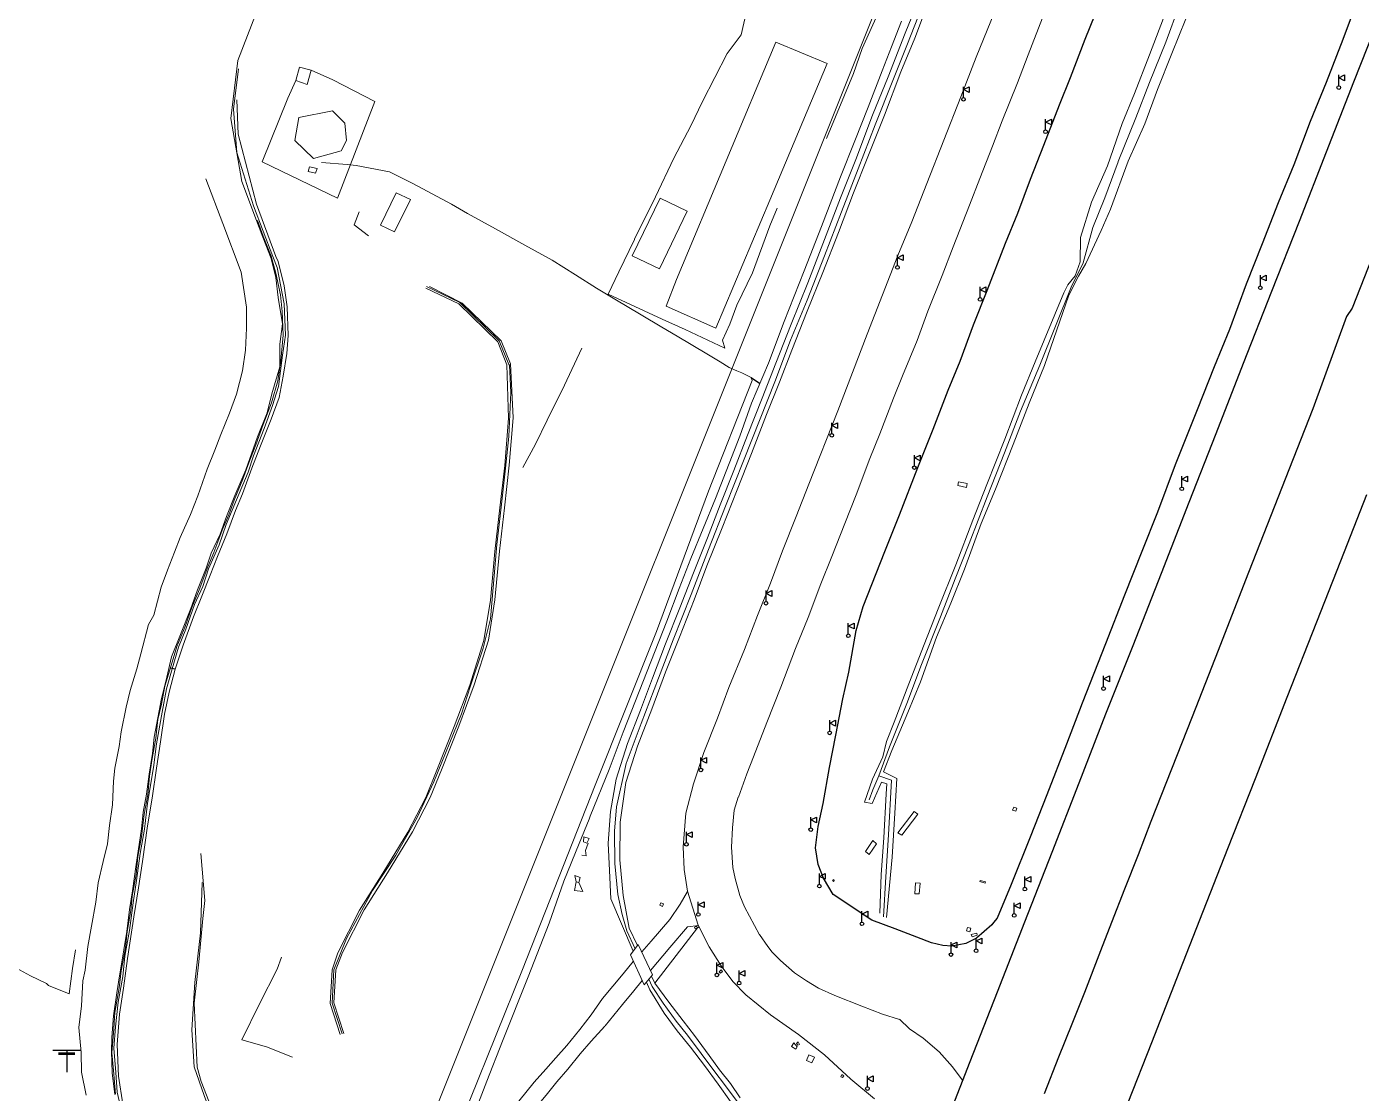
# Model space of a CAD drawing. Header units: metres. Extents: x 625987 to 635197, y 3048449 to 3066446.
# Drawn here: x 633721.4 to 634091.6, y 3064286.4 to 3064582.3 of the extents above; entities that cross this region are included whole.
import ezdxf

# ---------------------------------------------------------------- set-up
doc = ezdxf.new("R2010")
doc.units = ezdxf.units.M
for name, color, linetype in [('BUILDING', 10, 'Continuous'), ('Drain', 5, 'Continuous'), ('FENCE', 35, 'Continuous'), ('PERIMETER_ROAD', 4, 'Continuous'), ('PIPELINE', 220, 'Continuous'), ('ROAD', 4, 'Continuous'), ('RUNWAY CENTER', 250, 'Continuous'), ('RUNWAY_EDGE', 6, 'Continuous'), ('SHOULDER', 140, 'Continuous'), ('SLAB', 251, 'Continuous'), ('TAXIWAY', 140, 'Continuous'), ('TAXIWAY CENTERLINE', 2, 'Continuous'), ('Triangle', 11, 'Continuous'), ('WALL', 7, 'Continuous'), ('Water Tank', 5, 'Continuous')]:
    doc.layers.add(name, color=color, linetype=linetype)
doc.layers.add('C-CLER-AERO', color=253, linetype='Continuous', lineweight=5)
doc.styles.add('ADPI R', font='swiss.ttf')
doc.linetypes.add('OLS', pattern='A,4,-2,4,-2,["OLS",ADPI R,S=1.2,R=0,X=-1.7,Y=-0.5],-2,4,-2,4,-2', length=26)

# ---------------------------------------------------------------- blocks, each defined once
blk = doc.blocks.new('testla$0$ElectricPole')
for p, q in [((-3.82, 6.18), (3.82, 6.18)), ((-2.29, 5.43), (2.29, 5.43)), ((-2.29, 4.99), (2.29, 4.99)), ((0, 6.18), (0, 0))]:
    blk.add_line(p, q)
blk = doc.blocks.new('gc019')
for p, q in [((0, 0.5), (0, 3.5)), ((0, 2.7), (1.6, 3.5)), ((1.6, 1.9), (0, 2.7)), ((1.6, 3.5), (1.6, 1.9))]:
    blk.add_line(p, q)
blk.add_circle((0, 0), 0.5)

msp = doc.modelspace()

# ---------------------------------------------------------------- linework, layer by layer
at = {"layer": 'BUILDING', "color": 7, "lineweight": 18}
for points in [[(633943.36, 3064572.07, 1318.85), (633929.17, 3064578.05, 1320.2), (633901.56, 3064512.18, 1320.07), (633898.7, 3064504.8, 1320.08), (633912.53, 3064498.65, 1320.13), (633927.45, 3064534.19, 1319.51)], [(633800.24, 3064570.24, 1315.66), (633799.14, 3064566.24, 1315.22), (633795.99, 3064567.41, 1315.67), (633796.99, 3064571.1, 1315.71)], [(633823.88, 3064536.25, 1317.54), (633827.81, 3064534.37, 1317.61), (633823.37, 3064525.35, 1317.26), (633819.46, 3064527.27, 1317.19)], [(633897.08, 3064534.77, 1319.21), (633904.58, 3064531.11, 1319.46), (633896.89, 3064515.16, 1319.32), (633889.27, 3064518.72, 1319.07)]]:
    msp.add_polyline3d(points, close=True, dxfattribs=at)
at = {"layer": 'C-CLER-AERO', "linetype": 'OLS', "ltscale": 20}
msp.add_line((633431.96, 3063274.68), (634700.23, 3066445.9), dxfattribs=at)
at = {"layer": 'Drain', "color": 7, "lineweight": 18}
for points in [[(634013.67, 3064523.86, 1325.72), (634016.7, 3064533.61, 1326.11), (634021.11, 3064543.69, 1326.26), (634025.21, 3064555.41, 1326.55), (634028.66, 3064563.75, 1326.62), (634032.81, 3064574.46, 1326.81), (634036.69, 3064584.64, 1327), (634040.97, 3064595.75, 1327.1), (634045.1, 3064604.71, 1327.19), (634048.45, 3064614.91, 1327.28), (634052.48, 3064623.95, 1327.48), (634057.24, 3064637.1, 1327.71), (634061.33, 3064645.74, 1327.81), (634064.82, 3064656.32, 1328.05), (634067.88, 3064664.03, 1328.13), (634071.43, 3064674.47, 1328.25), (634079.01, 3064693.46, 1328.59), (634079.01, 3064693.46, 1328.59), (634079.01, 3064693.46, 1328.59), (634083.68, 3064703.93, 1328.79), (634085.57, 3064709.35, 1328.85), (634086.42, 3064711, 1328.75), (634093.57, 3064724.27, 1328.45)], [(634094.65, 3064723.14, 1328.43), (634093.45, 3064718.25, 1328.58), (634090.76, 3064708.47, 1328.88), (634086.93, 3064697.4, 1328.73), (634083.17, 3064687.72, 1328.62), (634079.01, 3064676.95, 1328.5), (634074.15, 3064664.54, 1328.37), (634069.75, 3064653.44, 1328.25), (634064.4, 3064639.96, 1328.1), (634060.28, 3064629.19, 1327.99), (634056.49, 3064619.62, 1327.88), (634052.69, 3064609.11, 1327.37), (634047.56, 3064596.83, 1327.25), (634042.9, 3064584.51, 1327.13), (634038.99, 3064574.9, 1327.04), (634035.05, 3064564.85, 1326.95), (634031.48, 3064555.36, 1326.86), (634026.84, 3064545.02, 1326.29), (634022.02, 3064531.71, 1326.19), (634019.42, 3064525.73, 1325.87)], [(633883.42, 3064340.39, 1323.67), (633883.01, 3064348.23, 1323.64), (633882.69, 3064355.83, 1323.74), (633883.28, 3064364.63, 1323.83), (633884.9, 3064373.54, 1323.93), (633887.97, 3064383.42, 1324.12), (633891.57, 3064392.68, 1324.23), (633894.97, 3064401.6, 1324.21), (633898.51, 3064411.08, 1324.47), (633902.51, 3064421.12, 1324.63), (633906.33, 3064430.77, 1324.7), (633910.16, 3064440.54, 1324.73), (633913.69, 3064449.62, 1324.88), (633917.47, 3064459.15, 1325.02), (633921.32, 3064468.97, 1325.12), (633925.36, 3064479.27, 1325.18), (633929.17, 3064488.92, 1325.38), (633933.42, 3064499.74, 1325.55), (633938.06, 3064511.29, 1325.67), (633942.61, 3064523.28, 1325.77), (633947.11, 3064534.78, 1326.04), (633951.33, 3064545.46, 1326.15), (633955.97, 3064557.72, 1326.33), (633960.27, 3064568.37, 1326.55), (633965.03, 3064580.52, 1326.69), (633969.36, 3064591.2, 1326.86)], [(633888.51, 3064332.21, 1323.26), (633886.85, 3064341.3, 1323.49), (633885.9, 3064351.22, 1323.6), (633885.94, 3064361.65, 1323.78), (633887.58, 3064372.64, 1323.83), (633890.76, 3064382.74, 1324.01), (633894.72, 3064392.98, 1324.24), (633898.54, 3064403.24, 1324.36), (633902.39, 3064412.93, 1324.44), (633906.46, 3064423.29, 1324.56), (633909.99, 3064432.7, 1324.62), (633914.27, 3064443.31, 1324.69), (633918.45, 3064453.83, 1324.76), (633922.37, 3064463.93, 1324.82), (633926.57, 3064474.75, 1325.11), (633930.17, 3064483.69, 1325.24), (633933.63, 3064492.58, 1325.46), (633937.83, 3064503.42, 1325.56), (633942.19, 3064514.11, 1325.66), (633946.52, 3064525.24, 1325.76), (633950.74, 3064536.19, 1325.86), (633954.69, 3064546.24, 1326.02), (633959.28, 3064557.75, 1326.13), (633963.85, 3064569.74, 1326.54), (633967.68, 3064579.14, 1326.64), (633971.79, 3064590.02, 1326.78)], [(633969.75, 3064587.88, 1326.62), (633965.46, 3064577.04, 1326.51), (633961.63, 3064567.38, 1326.4), (633956.69, 3064555.04, 1326.28), (633951.97, 3064542.9, 1326.16), (633947.36, 3064530.96, 1325.64), (633942.64, 3064518.69, 1325.54), (633937.87, 3064506.47, 1325.29), (633933.25, 3064495.36, 1325.21), (633928.84, 3064483.77, 1324.98), (633924.81, 3064473.49, 1324.92), (633920.18, 3064461.84, 1324.84), (633915.2, 3064449.31, 1324.56), (633910.52, 3064437.27, 1324.44), (633905.63, 3064424.74, 1324.38), (633900.7, 3064412.21, 1324.14), (633896.59, 3064401.61, 1324.02), (633891.77, 3064388.96, 1323.86), (633887.66, 3064377.91, 1323.67), (633884.99, 3064365.88, 1323.53), (633884.37, 3064359.1, 1323.44), (633884.52, 3064350.14, 1323.37), (633885.37, 3064341.57, 1323.21), (633886.55, 3064335.98, 1323.18), (633887.86, 3064331.49, 1323.14), (633890.11, 3064326.52, 1323.05)], [(634041.12, 3064588.33, 1326.8), (634037.31, 3064578.05, 1326.47), (634032.8, 3064566.81, 1326.39), (634029, 3064557.01, 1326.04), (634024.12, 3064544.86, 1325.96), (634024.09, 3064544.82, 1325.94), (634020.43, 3064534.83, 1325.65), (634017.1, 3064526.61, 1325.39), (634014.36, 3064516.83, 1325.39), (634011.07, 3064510.07, 1324.64), (634002.34, 3064488.45, 1325.44), (633997.05, 3064475.67, 1325.12), (633992.55, 3064464.09, 1324.92), (633987.76, 3064451.89, 1324.77), (633982.81, 3064438.96, 1324.56), (633978.91, 3064429.16, 1324.46), (633974.79, 3064418.55, 1324.37), (633969.55, 3064405.38, 1324.17), (633965.5, 3064394.57, 1324.03), (633960.65, 3064382.54, 1323.8), (633957.69, 3064374.5, 1323.47)], [(633780.1, 3064570.62, 1314.59), (633778.72, 3064559.4, 1314.28), (633779.65, 3064547.43, 1313.88), (633784.28, 3064532.64, 1313.43), (633789.6, 3064518.51, 1313.11)], [(633779.62, 3064561.97, 1314.71), (633780.03, 3064552.5, 1314.4), (633785.07, 3064533.05, 1313.85), (633790.47, 3064518.57, 1313.5)], [(633785.4, 3064528.53, 1313.72), (633786.98, 3064524.15, 1313.64), (633789.14, 3064518.62, 1313.49), (633790.46, 3064513.96, 1313.36), (633791.77, 3064507.96, 1313.17), (633792.2, 3064503.3, 1313.06), (633792.51, 3064496.69, 1312.87), (633791.84, 3064489.66, 1312.65), (633791.03, 3064484.1, 1312.43), (633789.26, 3064477.96, 1312.15), (633786.99, 3064471.94, 1311.92), (633784.94, 3064466.32, 1311.73), (633782.95, 3064461.34, 1311.57), (633781.27, 3064456.75, 1311.43), (633778.88, 3064450.97, 1311.19), (633777.45, 3064446.88, 1310.98), (633775.72, 3064443.05, 1310.81), (633773.27, 3064436.42, 1310.56), (633771.56, 3064432.43, 1310.36), (633769.16, 3064426.08, 1310.05), (633767.13, 3064421.2, 1309.82), (633765.34, 3064415.95, 1309.53), (633762.96, 3064410.36, 1309.2), (633761.39, 3064405.13, 1308.92), (633759.65, 3064399.4, 1308.58), (633758.73, 3064394.4, 1308.33), (633757.75, 3064390.14, 1308.08), (633757.22, 3064384.91, 1307.81), (633756.12, 3064379.33, 1307.54), (633755.45, 3064374.43, 1307.32), (633754.92, 3064369.24, 1307.11), (633753.94, 3064363.88, 1306.78), (633753.21, 3064357.56, 1306.42), (633752.15, 3064352.06, 1306.14), (633751.73, 3064347.14, 1305.91), (633750.64, 3064341.08, 1305.57), (633750.25, 3064337.13, 1305.39), (633749.21, 3064331.33, 1305.08), (633748.79, 3064326.78, 1304.86), (633747.57, 3064320.4, 1304.54), (633747.03, 3064315.71, 1304.29), (633745.78, 3064308.82, 1303.93), (633745.49, 3064304.41, 1303.66), (633744.97, 3064297.65, 1303.31), (633745.47, 3064292.69, 1303.01), (633745.98, 3064286.18, 1302.69)], [(634013.67, 3064523.86, 1325.72), (634013.59, 3064517.08, 1324.96)], [(634019.42, 3064525.73, 1325.87), (634015.12, 3064516.57, 1325.76)], [(633790.47, 3064518.57, 1313.5), (633791.07, 3064517.16, 1313.48)], [(633791.07, 3064517.16, 1313.48), (633792.81, 3064510.41, 1313.25), (633793.6, 3064504.61, 1313.09), (633793.92, 3064496.66, 1312.88), (633793.47, 3064491.61, 1312.73), (633792.52, 3064485.38, 1312.47), (633791.36, 3064479.43, 1312.22), (633789.15, 3064473.42, 1312.01), (633786.22, 3064466.07, 1311.74), (633783.79, 3064459.79, 1311.53), (633781.24, 3064452.67, 1311.26), (633779.24, 3064448.05, 1311.06), (633776.86, 3064441.61, 1310.76), (633774.29, 3064435.33, 1310.51), (633772.25, 3064430.17, 1310.29), (633769.97, 3064424.35, 1310.05), (633767.66, 3064418.6, 1309.74), (633764.74, 3064410.72, 1309.27), (633762.51, 3064404.1, 1308.87), (633760.9, 3064397.71, 1308.53), (633759.6, 3064391.62, 1308.19), (633758.46, 3064383.94, 1307.78), (633757.36, 3064376.6, 1307.41), (633756.16, 3064368.24, 1307.02), (633754.88, 3064360.61, 1306.59), (633753.44, 3064350.75, 1306.2), (633752.35, 3064343.37, 1305.74), (633751.12, 3064335.35, 1305.32), (633749.34, 3064323.77, 1304.7), (633748.23, 3064315.61, 1304.33), (633747.06, 3064308.4, 1303.91), (633746.41, 3064299.92, 1303.47), (633746.8, 3064291.16, 1302.96), (633746.8, 3064291.16, 1302.96), (633748.07, 3064283.41, 1302.52)], [(633789.6, 3064518.51, 1313.11), (633790.84, 3064515.52, 1313.05)], [(633792.77, 3064505.38, 1312.77), (633790.84, 3064515.52, 1313.05)], [(633999.38, 3064477.88, 1325.39), (634003.65, 3064488.29, 1325.54), (634010.46, 3064507.86, 1325.54), (634013.15, 3064513.11, 1325.66), (634015.12, 3064516.57, 1325.76)], [(634013.59, 3064517.08, 1324.96), (634012.22, 3064513.21, 1324.77), (634010.12, 3064510.69, 1324.66)], [(633832.25, 3064510.19, 1314.35), (633841.49, 3064505.8, 1313.84), (633852.44, 3064495.17, 1312.58), (633855.07, 3064488.58, 1312.19), (633855.31, 3064488.45, 1312.4), (633855.63, 3064480.86, 1311.55), (633855.12, 3064468.58, 1310.46), (633854.18, 3064459.86, 1309.84), (633852.92, 3064449.02, 1308.94), (633851.77, 3064438.66, 1308.12), (633850.04, 3064418.01, 1306.97), (633847.96, 3064409.89, 1306.59), (633844.42, 3064399.49, 1306.21), (633841.99, 3064391.65, 1306.36), (633834.32, 3064372.79, 1307.19), (633829.63, 3064362.96, 1308.06), (633823.76, 3064352.47, 1309.39), (633817.32, 3064342.65, 1310.57), (633810.08, 3064329.37, 1311.7), (633806.56, 3064320.66, 1312.44), (633806.07, 3064311.4, 1313.18), (633808.82, 3064302.86, 1313.96)], [(633854.57, 3064488.54, 1312.75), (633852.01, 3064494.89, 1312.58), (633841.2, 3064505.38, 1313.84), (633832.04, 3064509.74, 1314.35)], [(633855.53, 3064488.77, 1312.19), (633852.97, 3064495.12, 1312.02), (633842.16, 3064505.62, 1313.29), (633833.12, 3064510.2, 1314)], [(634001.13, 3064489.37, 1325.51), (634009.06, 3064508.47, 1324.55)], [(634009.06, 3064508.47, 1324.55), (634010.12, 3064510.69, 1324.66)], [(633747.65, 3064281.51, 1302.09), (633746.49, 3064286.73, 1302.36), (633746.06, 3064292.16, 1302.66), (633745.53, 3064298.91, 1303.01), (633745.99, 3064304.88, 1303.37), (633746.76, 3064311.65, 1303.71), (633747.98, 3064318.83, 1304.1), (633748.58, 3064324.44, 1304.37), (633749.84, 3064331.58, 1304.75), (633750.88, 3064339.29, 1305.13), (633751.84, 3064345.42, 1305.48), (633752.79, 3064352.94, 1305.83), (633754.04, 3064359.64, 1306.19), (633754.82, 3064366.93, 1306.63), (633756.5, 3064376.75, 1307.08), (633757.36, 3064383.33, 1307.39), (633758.92, 3064392.1, 1307.87), (633760.12, 3064398.6, 1308.19), (633761.75, 3064404.17, 1308.52), (633763.47, 3064410.15, 1308.86), (633765.54, 3064415.17, 1309.14), (633767.91, 3064422.03, 1309.51), (633770.26, 3064426.98, 1309.78), (633771.75, 3064431.92, 1310), (633774.79, 3064438.53, 1310.3), (633776.68, 3064444.22, 1310.51), (633779.57, 3064451.01, 1310.84), (633782.77, 3064458.69, 1311.11), (633784.31, 3064463.25, 1311.27), (633787.23, 3064470.79, 1311.55), (633789.5, 3064477.21, 1311.79), (633791.22, 3064482.53, 1312.02), (633792.35, 3064491.19, 1312.33), (633793.16, 3064496.77, 1312.52), (633792.77, 3064505.38, 1312.77)], [(633957.97, 3064336.4, 1323.78), (633958.38, 3064347.07, 1323.74), (633959.08, 3064357.31, 1323.7), (633959.78, 3064369.46, 1323.74), (633959.96, 3064372.26, 1323.76), (633958.43, 3064372.7, 1323.62), (633955.83, 3064366.8, 1323.63), (633953.78, 3064367.21, 1323.73), (633955.93, 3064373.6, 1323.64), (633958.86, 3064379.77, 1323.76), (633959.81, 3064383.97, 1324.07), (633961.97, 3064389.34, 1324.2), (633966, 3064399.99, 1324.35), (633970.26, 3064410.94, 1324.45), (633974.14, 3064420.79, 1324.52), (633979.09, 3064433.04, 1324.76), (633983.77, 3064445.43, 1324.88), (633987.64, 3064455.26, 1325.1), (633992.66, 3064467.89, 1325.15), (633997.31, 3064480.06, 1325.45), (634001.13, 3064489.37, 1325.51)], [(633854.57, 3064488.54, 1312.75), (633855, 3064473.7, 1311.52), (633853.96, 3064460.54, 1310.46), (633852.57, 3064448.79, 1309.51), (633851.19, 3064436.72, 1308.65), (633849.97, 3064423.24, 1307.9), (633848.17, 3064412.06, 1307.29), (633844.24, 3064399.61, 1306.87), (633839.91, 3064388.18, 1306.99), (633835.15, 3064376.09, 1307.51), (633832.04, 3064368.43, 1307.99), (633827.06, 3064358.88, 1309.15), (633820.15, 3064347.51, 1310.6), (633813.7, 3064337.21, 1311.69), (633807.67, 3064325.39, 1312.57)], [(633855.53, 3064488.77, 1312.19), (633856.28, 3064473.77, 1311.52), (633855.23, 3064460.62, 1310.46), (633853.85, 3064448.86, 1309.51), (633852.47, 3064436.79, 1308.65), (633851.24, 3064423.32, 1307.9), (633849.45, 3064412.13, 1307.29), (633845.52, 3064399.68, 1306.87), (633841.19, 3064388.25, 1306.99), (633836.43, 3064376.16, 1307.51), (633833.31, 3064368.51, 1307.99), (633828.34, 3064358.95, 1309.15), (633821.42, 3064347.58, 1310.6), (633814.98, 3064337.28, 1311.69), (633808.95, 3064325.46, 1312.57)], [(633999.38, 3064477.88, 1325.39), (633995.02, 3064466.44, 1325.27), (633990.11, 3064454.04, 1325.08), (633986.13, 3064444.47, 1324.86), (633981.5, 3064431.78, 1324.74), (633977.67, 3064422.36, 1324.62), (633973.69, 3064412.92, 1324.46), (633969.32, 3064400.55, 1324.31), (633965.8, 3064392.08, 1324.21), (633961.31, 3064381.51, 1323.91), (633959.04, 3064375.56, 1323.73), (633962.74, 3064373.75, 1323.76), (633962.19, 3064364.12, 1323.81), (633961.44, 3064351.96, 1323.86), (633959.88, 3064335.14, 1323.85)], [(633959.04, 3064335.35, 1323.84), (633959.66, 3064346.43, 1323.67), (633960.37, 3064358.12, 1323.61), (633961.27, 3064373.29, 1323.59), (633957.69, 3064374.5, 1323.47), (633956.04, 3064370.56, 1323.02), (633955.05, 3064367.82, 1322.72)], [(633769.69, 3064352.92, 1307.07), (633770.79, 3064339.91, 1308.32), (633770.22, 3064334.94, 1309.04), (633769.1, 3064322.9, 1309.18), (633767.79, 3064311.38, 1309.25), (633768.6, 3064293.66, 1309.34), (633769.73, 3064289.68, 1309.34), (633773.98, 3064278.8, 1309.4), (633781.64, 3064266.86, 1309.47), (633787.31, 3064255.35, 1309.46), (633790.48, 3064245.78, 1309.51), (633792.37, 3064232.26, 1309.63), (633792.45, 3064229.16, 1309.63), (633791.79, 3064218.86, 1309.73), (633791.23, 3064214.86, 1309.73), (633788.6, 3064204.54, 1309.72), (633784.06, 3064191.21, 1309.82), (633779.13, 3064176.45, 1309.93), (633773.99, 3064161.22, 1310.06), (633768.45, 3064146.64, 1310.32), (633761.88, 3064129.63, 1310.2), (633754.58, 3064110.05, 1310.3)], [(633770.04, 3064344.87, 1307.95), (633769.61, 3064330.91, 1309.42), (633768.04, 3064317.13, 1309.52), (633767.19, 3064304.05, 1309.59), (633767.81, 3064293.71, 1309.66), (633770.62, 3064285.84, 1309.66), (633773.18, 3064278.85, 1309.71), (633775.86, 3064275.18, 1309.74), (633781.76, 3064265.86, 1309.84), (633787.1, 3064255.04, 1309.8), (633790.08, 3064245.84, 1309.85), (633792.15, 3064229.16, 1309.91), (633790.85, 3064214.92, 1310), (633787.9, 3064203.84, 1310.04), (633781.36, 3064183.66, 1310.11), (633775.39, 3064165.83, 1310.23), (633766.62, 3064142.74, 1310.41), (633763.22, 3064133.92, 1310.41), (633759.81, 3064124.56, 1310.47), (633755.51, 3064113.69, 1310.51)], [(633883.42, 3064340.39, 1323.67), (633889.61, 3064325.85, 1323.37)], [(633890.75, 3064327.37, 1323.22), (633888.51, 3064332.21, 1323.26)], [(633895.6, 3064316.95, 1323.12), (633907.44, 3064332.35, 1324.25)], [(633907.11, 3064332.88, 1324.25), (633907.11, 3064332.88, 1324.25)], [(633907.44, 3064332.35, 1324.25), (633907.86, 3064332.56, 1324.18)], [(633806.06, 3064320.69, 1312.44), (633807.67, 3064325.39, 1312.57)], [(633807.06, 3064320.64, 1312.44), (633808.95, 3064325.46, 1312.57)], [(633808.35, 3064302.7, 1312.44), (633805.57, 3064311.33, 1312.44), (633806.06, 3064320.69, 1312.44)], [(633807.06, 3064320.64, 1312.44), (633806.57, 3064311.46, 1312.44), (633809.3, 3064303.01, 1312.44)], [(633895.6, 3064316.95, 1323.12), (633894.67, 3064318.94, 1323.14)], [(633893.27, 3064317.27, 1323.19), (633894.19, 3064315.13, 1323.14)], [(633893.95, 3064318.07, 1322.89), (633894.89, 3064316, 1322.85)], [(633916.61, 3064284.15, 1322.73), (633913.12, 3064288.97, 1322.8), (633909.33, 3064294.11, 1322.81), (633905.44, 3064299.25, 1322.85), (633901.83, 3064303.73, 1323.05), (633898.18, 3064308.68, 1323.07), (633894.19, 3064315.13, 1323.14)], [(633894.89, 3064316, 1322.85), (633897.92, 3064311.37, 1322.79), (633901.5, 3064306.46, 1322.7), (633904.65, 3064302.57, 1322.66), (633908.45, 3064297.42, 1322.61), (633911.68, 3064293.13, 1322.57), (633915.47, 3064288.1, 1322.47), (633919.78, 3064282.28, 1322.32)], [(633919.3, 3064285.14, 1322.64), (633916.56, 3064289.14, 1322.76), (633913.55, 3064292.94, 1322.79), (633910.63, 3064296.89, 1322.93), (633906.6, 3064302.41, 1322.93), (633903.42, 3064306.51, 1323.11), (633899.45, 3064311.72, 1323.26), (633895.6, 3064316.95, 1323.12)]]:
    msp.add_polyline3d(points, dxfattribs=at)
at = {"layer": 'FENCE', "color": 7, "lineweight": 18}
for points in [[(633943.23, 3064551.26, 1323.16), (633950.67, 3064569.31, 1323.98), (633953.08, 3064576.21, 1323.88), (633959.06, 3064589.35, 1324.8)], [(633921.04, 3064586.56, 1319.89), (633919.51, 3064580.05, 1319.66), (633915.62, 3064574.88, 1319.52), (633908.82, 3064561.59, 1318.56), (633905.58, 3064554.78, 1318.7), (633900.82, 3064545.81, 1318.76), (633895.73, 3064535.12, 1318.49), (633889.98, 3064523.36, 1318.34), (633889.96, 3064523.31, 1318.34), (633885.58, 3064514.28, 1318.51), (633882.69, 3064508.06, 1318.84), (633897.58, 3064501.21, 1318.99), (633903.98, 3064498.3, 1319.03), (633915.05, 3064493.15, 1320.08), (633914.32, 3064495.3, 1319.67), (633916.38, 3064499.8, 1319.67), (633918.38, 3064505.01, 1319.79), (633922.64, 3064514.04, 1320.14), (633927.49, 3064527.05, 1320.06), (633929.56, 3064531.99, 1320.08)], [(633964.04, 3064583.81, 1326.9), (633961.25, 3064576.71, 1326.76), (633958.63, 3064570.09, 1326.68), (633954.79, 3064559.95, 1326.5), (633951.11, 3064550.65, 1326.27), (633947.06, 3064540.61, 1326.13), (633941.86, 3064526.85, 1325.88), (633936.99, 3064514.57, 1325.69), (633931.5, 3064500.5, 1325.49), (633927.08, 3064488.94, 1325.4), (633922.42, 3064477.87, 1325.24), (633919.17, 3064468.67, 1325.05), (633912.43, 3064451.44, 1324.9), (633905.59, 3064434.79, 1324.73), (633902.36, 3064426.46, 1324.72), (633898.88, 3064417.37, 1324.59), (633886.8, 3064386.61, 1324.16), (633882.88, 3064376.28, 1324.04), (633877.68, 3064363.27, 1323.68), (633877.39, 3064362.45, 1323.62), (633874.59, 3064355.67, 1322.69), (633870.34, 3064345.28, 1320.58), (633866.26, 3064333.61, 1319.11), (633860.46, 3064318.73, 1319.1), (633853.36, 3064300.88, 1319.26), (633849.01, 3064289.79, 1319.32), (633844.65, 3064278.45, 1319.26)], [(633795.99, 3064567.41, 1315.67), (633793.78, 3064562.46, 1315.41), (633786.67, 3064544.84, 1314.66), (633807.54, 3064534.73, 1314.29), (633817.88, 3064561.59, 1315.07), (633806.28, 3064567.6, 1315.29), (633800.24, 3064570.24, 1315.66)], [(633875.32, 3064493.13, 1315.21), (633870.49, 3064482.81, 1313.01), (633865.73, 3064473.19, 1312.18), (633862.46, 3064466.5, 1311.69), (633859, 3064460.02, 1311.2)], [(633716.33, 3064322.35, 1303.39), (633722.38, 3064319.04, 1304.42), (633726.87, 3064316.91, 1304.52), (633727.37, 3064316.34, 1304.1), (633733.17, 3064313.96, 1304.02), (633734.1, 3064320.99, 1304.4), (633734.91, 3064326.18, 1304.78)], [(633795.1, 3064296.41, 1314.54), (633787.86, 3064299.33, 1314.28), (633781.02, 3064301.21, 1313.45), (633785.94, 3064311.23, 1313.58), (633790.79, 3064320.8, 1313.78), (633792, 3064324.21, 1313.41)]]:
    msp.add_polyline3d(points, dxfattribs=at)
at = {"layer": 'PERIMETER_ROAD', "color": 7, "lineweight": 18}
for points in [[(633891.96, 3064325.64, 1324.46), (633894.55, 3064328.57, 1324.46), (633899.78, 3064334.58, 1324.35), (633902.65, 3064338.84, 1324.34), (633904.69, 3064342.39, 1324.3)], [(633907.66, 3064332.95, 1324.19), (633904.65, 3064332.58, 1324.28), (633899.71, 3064326.89, 1324.35), (633894.4, 3064320.48, 1324.37)], [(633877.93, 3064308.22, 1323.46), (633881.1, 3064312.72, 1323.8), (633886.8, 3064319.56, 1324.35), (633889.6, 3064322.98, 1324.46)], [(633892.11, 3064317.67, 1324.26), (633889.8, 3064314.85, 1324.19), (633886.62, 3064311.01, 1323.86), (633881.8, 3064305.13, 1323.34)], [(633782.03, 3064111.89, 1318.35), (633788.92, 3064129.27, 1318.47), (633794.37, 3064142.54, 1318.58), (633800.42, 3064158.17, 1318.64), (633805.77, 3064171.33, 1318.73), (633811.05, 3064184.94, 1318.82), (633815.72, 3064196.34, 1318.9), (633821.63, 3064210.95, 1318.98), (633828.9, 3064229.06, 1319.06), (633834.43, 3064242.76, 1319.17), (633839.52, 3064255.39, 1319.37), (633841.67, 3064260.46, 1319.51), (633844.55, 3064265.58, 1319.79), (633848.28, 3064271.41, 1320.15), (633850.96, 3064275.23, 1320.43), (633854.51, 3064280.12, 1320.86), (633857.87, 3064284.22, 1321.18), (633862.14, 3064289.48, 1321.65), (633865.36, 3064293.14, 1322.01), (633868.11, 3064296.26, 1322.28), (633871.15, 3064299.65, 1322.58), (633874.79, 3064304.14, 1323), (633877.97, 3064308.22, 1323.37)], [(633787.67, 3064111.35, 1318.26), (633794.26, 3064127.87, 1318.39), (633799.96, 3064141.73, 1318.47), (633805.59, 3064156.23, 1318.59), (633811.37, 3064170.34, 1318.64), (633817.08, 3064184.37, 1318.71), (633817.06, 3064184.41, 1318.71), (633821.3, 3064194.9, 1318.79), (633826.93, 3064208.99, 1318.9), (633834.08, 3064227.33, 1319.03), (633839.78, 3064241.78, 1319.16), (633843.82, 3064252.35, 1319.3), (633845.97, 3064256.88, 1319.45), (633848.94, 3064261.91, 1319.66), (633852.63, 3064268.52, 1320.03), (633855.6, 3064272.82, 1320.38), (633858.83, 3064277.54, 1320.79), (633862.15, 3064281.93, 1321.16), (633865.42, 3064285.92, 1321.52), (633868.44, 3064289.62, 1321.84), (633871.46, 3064293.15, 1322.15), (633874.91, 3064297.38, 1322.52), (633877.91, 3064300.89, 1322.85), (633881.75, 3064305.06, 1323.24)]]:
    msp.add_polyline3d(points, dxfattribs=at)
at = {"layer": 'PIPELINE', "elevation": 1308.87, "flags": 128}
msp.add_lwpolyline([(633762.51, 3064404.1), (633761.16, 3064404.36)], dxfattribs=at)
at = {"layer": 'PIPELINE', "color": 7, "lineweight": 18}
msp.add_polyline3d([(633803.09, 3064544.62, 1314.87), (633810.21, 3064544.06, 1315.05), (633811.1, 3064543.97, 1315.05), (633812.77, 3064543.81, 1315.06), (633821.98, 3064542.08, 1317.21), (633828.43, 3064538.78, 1317.24), (633839.17, 3064533.04, 1317.83), (633843.65, 3064530.45, 1318), (633851.42, 3064526.23, 1317.96), (633859.56, 3064521.71, 1318.08), (633867.08, 3064517.49, 1318.09), (633873.6, 3064513.43, 1318.48), (633879.45, 3064509.79, 1318.66), (633884.49, 3064506.75, 1318.91), (633891.81, 3064502.41, 1318.97), (633897.5, 3064498.9, 1318.91), (633901.81, 3064496.42, 1318.85), (633909.97, 3064491.56, 1319.29), (633913.72, 3064489.33, 1320.62), (633916.24, 3064487.73, 1321.88), (633918.3, 3064486.84, 1322.74), (633919.76, 3064486.25, 1323.1), (633922.3, 3064484.94, 1324.38), (633922.62, 3064484.15, 1325.15), (633910.43, 3064453.44, 1324.98), (633896.07, 3064414.52, 1324.59), (633879.05, 3064371.87, 1323.86), (633858.89, 3064320.77, 1318.82), (633829.71, 3064248.27, 1318.48)], dxfattribs=at)
at = {"layer": 'PIPELINE'}
msp.add_polyline3d([(633922.3, 3064484.94, 1324.38), (633924.65, 3064483.39, 1325.01)], dxfattribs=at)
at = {"layer": 'ROAD', "color": 7, "lineweight": 18}
for points in [[(633785.12, 3064528.53, 1313.7), (633781.03, 3064539.31, 1313.97), (633777.94, 3064556.79, 1314.56), (633779.91, 3064572.94, 1315.06), (633786.43, 3064589.75, 1315.63), (633790.98, 3064599.29, 1315.86), (633796.24, 3064610.97, 1315.96), (633800.79, 3064622.14, 1315.94), (633807.85, 3064635.6, 1315.94), (633813.09, 3064649.63, 1315.92), (633817.94, 3064660.6, 1315.85)], [(633737.84, 3064285.92, 1302.78), (633736.57, 3064292.3, 1303.09), (633736.48, 3064297.75, 1303.31), (633735.86, 3064304.68, 1303.65), (633736.57, 3064310.63, 1303.93), (633736.97, 3064317.61, 1304.21), (633737.6, 3064320.54, 1304.37), (633738.35, 3064327.14, 1304.73), (633739.33, 3064332.73, 1305.1), (633740.51, 3064339.42, 1305.43), (633741.21, 3064344.77, 1305.74), (633742.59, 3064350.71, 1306.05), (633743.75, 3064355.59, 1306.3), (633744.35, 3064360.66, 1306.55), (633745.19, 3064366.44, 1306.82), (633745.44, 3064372.98, 1307.16), (633745.78, 3064376.65, 1307.34), (633746.98, 3064382.66, 1307.64), (633747.55, 3064386.72, 1307.85), (633748.99, 3064393.55, 1308.2), (633750.04, 3064398.17, 1308.43), (633751.9, 3064404.18, 1308.79), (633752.98, 3064408.32, 1308.99), (633755.12, 3064416.46, 1309.37), (633756.66, 3064419.08, 1309.5), (633758.66, 3064426.83, 1309.92), (633760.44, 3064431.49, 1310.28), (633762.39, 3064436.52, 1310.41), (633763.93, 3064440.59, 1310.58), (633766.8, 3064447.02, 1310.84), (633768.79, 3064452.19, 1311.09), (633771.41, 3064459.51, 1311.39), (633773.54, 3064464.8, 1311.57), (633775.24, 3064469.16, 1311.71), (633777.59, 3064475.1, 1311.91), (633779.51, 3064480.39, 1312.12), (633781.26, 3064486.81, 1312.33), (633782.06, 3064492.6, 1312.54), (633782.37, 3064498.68, 1312.72), (633782.35, 3064504.54, 1312.96), (633780.81, 3064514.23, 1313.26), (633775.77, 3064527.68, 1313.8), (633771.04, 3064540.09, 1314.28)], [(633745.8, 3064286.1, 1302.67), (633745.1, 3064292.08, 1302.98), (633744.89, 3064297.96, 1303.3), (633745.01, 3064301.92, 1303.53), (633745.42, 3064307.92, 1303.86), (633746.4, 3064314.26, 1304.21), (633747.14, 3064318.95, 1304.44), (633748.27, 3064326.25, 1304.83), (633749.11, 3064331.31, 1305.06), (633749.85, 3064337.39, 1305.39), (633750.7, 3064342.6, 1305.66), (633751.64, 3064349.26, 1306), (633752.38, 3064354.26, 1306.25), (633753.17, 3064359.77, 1306.54), (633753.67, 3064364.43, 1306.79), (633754.63, 3064369.39, 1307.08), (633755.31, 3064374.96, 1307.34), (633756.25, 3064380.72, 1307.59), (633756.72, 3064385.19, 1307.85), (633757.69, 3064390.61, 1308.12), (633758.79, 3064395.94, 1308.4), (633760.23, 3064401.88, 1308.7), (633761.51, 3064407.51, 1309.05), (633764.02, 3064413.69, 1309.4), (633766.9, 3064420.89, 1309.81), (633768.7, 3064426.07, 1310.06), (633771.16, 3064432.05, 1310.37), (633772.52, 3064436.29, 1310.54), (633775.04, 3064441.54, 1310.76), (633776.81, 3064446.43, 1310.98), (633779.1, 3064452.25, 1311.23), (633782.12, 3064459.37, 1311.52), (633782.12, 3064459.37, 1311.52), (633785.35, 3064468.51, 1311.8), (633788.03, 3064475.2, 1312.04), (633789.34, 3064480.44, 1312.23), (633791.55, 3064487.94, 1312.57), (633791.55, 3064494.25, 1312.76), (633792.3, 3064499.88, 1312.97), (633791.1, 3064507.19, 1313.13), (633790.43, 3064512.69, 1313.3), (633789.13, 3064518.03, 1313.45), (633786.87, 3064523.89, 1313.63), (633785.13, 3064528.53, 1313.72)]]:
    msp.add_polyline3d(points, dxfattribs=at)
at = {"layer": 'RUNWAY CENTER'}
msp.add_polyline3d([(634096.72, 3064523.77, 1328.1), (634089.06, 3064504.25, 1327.8), (634087.4, 3064501.9, 1327.78), (634078.07, 3064476.26, 1327.36), (634070.45, 3064456.77, 1327.04), (634059.47, 3064428.78, 1326.64), (634051.81, 3064409.25, 1326.37), (634044.6, 3064390.88, 1326.11), (634033.21, 3064361.81, 1325.71), (634029.62, 3064352.58, 1325.61), (634025.88, 3064343.02, 1325.5), (634022.24, 3064333.76, 1325.39), (634019.22, 3064325.93, 1325.3), (634014.73, 3064314.41, 1324.97), (634011.22, 3064305.6, 1325.05), (634007.59, 3064296.43, 1324.93), (634003.61, 3064286.29, 1324.81)], dxfattribs=at)
at = {"layer": 'RUNWAY_EDGE'}
for points in [[(634097, 3064586.07, 1328.52), (634089.41, 3064566.88, 1328.26), (634081.82, 3064547.46, 1328), (634074.33, 3064528.29, 1327.71), (634066.65, 3064508.84, 1327.41), (634058.82, 3064488.83, 1327.07), (634051.19, 3064469.38, 1326.78), (634043.7, 3064450.26, 1326.48), (634036, 3064430.6, 1326.21), (634028.15, 3064410.56, 1325.96), (634020.63, 3064391.55, 1325.66), (634013.2, 3064372.42, 1325.43), (634005.68, 3064353.23, 1325.19), (633998.12, 3064333.86, 1324.95), (633990.53, 3064314.5, 1324.7), (633982.93, 3064295.13, 1324.47), (633975.25, 3064275.47, 1324.2)], [(634092.97, 3064452.44, 1326.76), (634085.76, 3064434.02, 1326.47), (634079.12, 3064417.12, 1326.27), (634070.93, 3064396.23, 1325.98), (634062.08, 3064373.61, 1325.65), (634054.46, 3064354.26, 1325.4), (634046.7, 3064334.43, 1325.13), (634041.11, 3064320.28, 1324.96), (634033.38, 3064300.44, 1324.71), (634026.78, 3064283.74, 1324.51), (634018.28, 3064262, 1324.22), (634010.91, 3064243.12, 1323.92), (634000.96, 3064217.93, 1323.61), (633994.67, 3064201.83, 1323.39), (633991.23, 3064193, 1323.25), (633987.42, 3064183.02, 1323.04), (633982.42, 3064170.58, 1322.94), (633978.79, 3064161.28, 1322.84), (633974.8, 3064151.2, 1322.71), (633971.73, 3064143.3, 1322.61), (633968.51, 3064135.14, 1322.49), (633964.96, 3064126.04, 1322.38), (633961.44, 3064117.04, 1322.26), (633958.23, 3064108.85, 1322.15)]]:
    msp.add_polyline3d(points, dxfattribs=at)
at = {"layer": 'SHOULDER'}
for points in [[(634090.69, 3064590.18, 1328.41), (634086.42, 3064578.79, 1328.15), (634081.83, 3064566.78, 1328.04), (634077.39, 3064556, 1327.86), (634072.83, 3064544.02, 1327.71), (634068.49, 3064533.44, 1327.56), (634064.07, 3064522.05, 1327.4), (634059.65, 3064510.9, 1327.22), (634054.99, 3064498.33, 1327.06), (634050.74, 3064487.92, 1326.85), (634046.02, 3064475.97, 1326.67), (634039.92, 3064460.71, 1326.5), (634035.02, 3064447.65, 1326.36), (634030.67, 3064436.71, 1326.18), (634025.87, 3064424.61, 1326.02), (634020.62, 3064411.14, 1325.74), (634014.16, 3064394.67, 1325.59), (634009.74, 3064383.25, 1325.42), (634004.31, 3064369.21, 1325.22), (633999.67, 3064357.47, 1325.14), (633994.44, 3064344.3, 1324.9), (633990.5, 3064334.97, 1324.82), (633989.51, 3064333.82, 1324.79)], [(633989.51, 3064333.82, 1324.79), (633989.07, 3064333.13, 1324.76), (633984.81, 3064329.49, 1324.53), (633981.81, 3064327.98, 1324.52), (633978.01, 3064327.21, 1324.48), (633975.51, 3064327.37, 1324.41), (633972.35, 3064328.17, 1324.33), (633968.26, 3064329.68, 1324.19), (633962.23, 3064332.04, 1323.99), (633955.75, 3064334.41, 1324.02), (633945.05, 3064341.6, 1323.93), (633942.35, 3064346.1, 1324.06), (633940.89, 3064349.91, 1324.12), (633940.14, 3064354.46, 1324.2), (633940.94, 3064360.46, 1324.36), (633942.25, 3064366.85, 1324.52), (633944.02, 3064376.75, 1324.78), (633945.78, 3064385.73, 1324.82), (633947.77, 3064395.81, 1324.87), (633949.39, 3064403.24, 1324.9), (633951.4, 3064414.79, 1325.24), (633953.4, 3064421.41, 1325.29), (633959.41, 3064436.69, 1325.44), (633963.47, 3064446.92, 1325.53), (633968.52, 3064460.02, 1325.66), (633972.81, 3064470.61, 1325.75), (633976.98, 3064481.44, 1325.91), (633980.24, 3064489.54, 1325.98), (633983.96, 3064499.56, 1326.08), (633987.76, 3064509.11, 1326.16), (633992.84, 3064522.29, 1326.4), (633996.24, 3064530.56, 1326.42), (633999.83, 3064540, 1326.62), (634003.52, 3064549.46, 1326.72), (634007.85, 3064560.67, 1326.92), (634010.92, 3064568.2, 1327.01), (634014.92, 3064578.83, 1327.12), (634017.71, 3064585.73, 1327.31)]]:
    msp.add_polyline3d(points, dxfattribs=at)
at = {"layer": 'SLAB', "color": 7, "lineweight": 18}
for points in [[(633979.59, 3064455.02, 1325.33), (633982.02, 3064454.5, 1325.33), (633982.26, 3064455.61, 1325.34), (633979.8, 3064456.02, 1325.33), (633979.59, 3064455.02, 1325.33)], [(633964.08, 3064358, 1324.21), (633962.95, 3064358.63, 1324.21), (633967.56, 3064364.58, 1324.27), (633968.5, 3064363.82, 1324.27), (633964.08, 3064358, 1324.21)], [(633995.99, 3064365.47, 1325.13), (633995.73, 3064364.66, 1325.17), (633994.84, 3064364.98, 1325.13), (633995.16, 3064365.78, 1325.1), (633995.99, 3064365.47, 1325.13)], [(633875.92, 3064357.52, 1323.08), (633875.79, 3064356.2, 1322.9)], [(633875.79, 3064356.2, 1322.9), (633876.75, 3064355.76, 1323.22)], [(633875.92, 3064357.52, 1323.08), (633877.36, 3064357.07, 1323.23)], [(633877.36, 3064357.07, 1323.23), (633876.75, 3064355.76, 1323.22)], [(633955.07, 3064352.64, 1323.92), (633957.05, 3064355.64, 1323.92), (633956.04, 3064356.51, 1323.92), (633953.99, 3064353.47, 1323.95), (633955.07, 3064352.64, 1323.92)], [(633873.29, 3064342.64, 1321.65), (633873.81, 3064345.1, 1322.3)], [(633873.81, 3064345.1, 1322.3), (633874.52, 3064344.93, 1322.66), (633874.91, 3064346.27, 1322.7), (633873.37, 3064346.83, 1321.91)], [(633873.37, 3064346.83, 1321.91), (633873.81, 3064345.1, 1322.3)], [(633874.52, 3064344.93, 1322.66), (633875.6, 3064342.37, 1322.97)], [(633945.37, 3064345.4, 1324.19), (633945.24, 3064345.69, 1324.19), (633944.86, 3064345.55, 1324.19), (633945.12, 3064345.12, 1324.13), (633945.37, 3064345.4, 1324.19)], [(633967.91, 3064344.76, 1324.26), (633967.72, 3064341.76, 1324.18), (633968.95, 3064341.73, 1324.21), (633969.23, 3064344.72, 1324.21), (633967.91, 3064344.76, 1324.26)], [(633987.35, 3064345.03, 1324.42), (633987.26, 3064344.67, 1324.46), (633985.76, 3064345.12, 1324.47), (633985.86, 3064345.44, 1324.47), (633987.35, 3064345.03, 1324.42)], [(633873.29, 3064342.64, 1321.65), (633875.6, 3064342.37, 1322.97)], [(633898.02, 3064338.93, 1324.26), (633897.7, 3064338.27, 1324.26), (633896.98, 3064338.57, 1324.21), (633897.29, 3064339.22, 1324.24), (633898.02, 3064338.93, 1324.26)], [(633907.36, 3064332.28, 1324.26), (633907.26, 3064332.81, 1324.24), (633906.63, 3064332.53, 1324.23), (633906.8, 3064332.05, 1324.24), (633907.36, 3064332.28, 1324.26)], [(633983.24, 3064332.18, 1324.61), (633982.96, 3064331.19, 1324.61), (633982.07, 3064331.48, 1324.62), (633982.33, 3064332.42, 1324.62), (633983.24, 3064332.18, 1324.61)], [(633984.9, 3064330.84, 1324.48), (633985.03, 3064330.25, 1324.48), (633983.58, 3064329.86, 1324.47), (633983.35, 3064330.47, 1324.45), (633984.9, 3064330.84, 1324.48)], [(633888.85, 3064324.85, 1324.36), (633890.98, 3064327.68, 1324.73), (633894.96, 3064319.28, 1324.37), (633892.65, 3064316.52, 1324.45), (633888.85, 3064324.85, 1324.36)], [(633935.09, 3064299.31, 1323.88), (633934.68, 3064298.64, 1323.88), (633933.46, 3064299.35, 1323.9), (633934.13, 3064300.45, 1323.9), (633935.09, 3064299.31, 1323.88)], [(633935.38, 3064300.65, 1323.89), (633935.7, 3064299.94, 1323.89), (633935.24, 3064299.76, 1323.91), (633934.89, 3064300.27, 1323.9), (633935.38, 3064300.65, 1323.89)], [(633939.13, 3064294.85, 1323.76), (633939.84, 3064296.45, 1323.73), (633938.31, 3064297.04, 1323.76), (633937.68, 3064295.49, 1323.79), (633939.13, 3064294.85, 1323.76)], [(633947.49, 3064291.6, 1323.96), (633947.14, 3064291.02, 1323.95), (633947.66, 3064290.82, 1323.95), (633947.97, 3064291.24, 1323.96), (633947.49, 3064291.6, 1323.96)]]:
    msp.add_polyline3d(points, dxfattribs=at)
msp.add_polyline3d([(633913.39, 3064320.15, 1324.15), (633913.99, 3064320.63, 1324.15), (633914.37, 3064320.17, 1324.14), (633913.79, 3064319.69, 1324.15)], close=True, dxfattribs=at)
at = {"layer": 'TAXIWAY', "color": 7, "lineweight": 18}
msp.add_polyline3d([(633956.55, 3064284.89, 1323.98), (633949.94, 3064290.33, 1323.95), (633942.67, 3064297.09, 1323.97), (633935.4, 3064302.72, 1323.93), (633927.69, 3064308.18, 1324.02), (633920.8, 3064313.76, 1324.03), (633917.26, 3064317.39, 1324), (633913.97, 3064321.77, 1324.07), (633910.67, 3064327.03, 1324.12), (633907.63, 3064333.02, 1324.19), (633904.68, 3064342.49, 1324.3), (633903.76, 3064348.52, 1324.28), (633903.46, 3064354.79, 1324.31), (633904.18, 3064364.1, 1324.44), (633906.29, 3064372.25, 1324.49), (633909.18, 3064380.93, 1324.65), (633913, 3064390.47, 1324.8), (633916.1, 3064399, 1324.92), (633920.45, 3064409.54, 1324.99), (633924.04, 3064418.93, 1325.05), (633927.63, 3064427.89, 1325.28), (633931.01, 3064436.9, 1325.32), (633934.77, 3064446.41, 1325.39), (633938.31, 3064455.43, 1325.46), (633946.32, 3064475.7, 1325.64), (633954.52, 3064497.01, 1325.8), (633962.98, 3064518.82, 1326.22), (633966.9, 3064528.17, 1326.27), (633971, 3064538.78, 1326.38), (633980.46, 3064562.85, 1326.79), (633984.7, 3064573.81, 1326.86), (633989.78, 3064586.34, 1327.01)], dxfattribs=at)
at = {"layer": 'TAXIWAY CENTERLINE', "color": 7, "lineweight": 18}
msp.add_polyline3d([(633980.85, 3064290.14, 1324.45), (633978.17, 3064293.76, 1324.46), (633974.43, 3064297.88, 1324.46), (633970.04, 3064301.67, 1324.32), (633966.26, 3064304.29, 1324.07), (633963.47, 3064306.93, 1324.28), (633963.45, 3064306.92, 1324.27), (633958.74, 3064308.35, 1324.29), (633953, 3064310.57, 1324.27), (633945.55, 3064313.55, 1324.16), (633941, 3064315.58, 1324.18), (633937.69, 3064317.58, 1324.21), (633934.33, 3064319.86, 1324.23), (633930.46, 3064323.28, 1324.25), (633928.16, 3064325.59, 1324.25), (633926.9, 3064327.14, 1324.26), (633924.58, 3064330.43, 1324.27), (633924.58, 3064330.35, 1324.27), (633920.45, 3064338.16, 1324.32), (633919.19, 3064341.27, 1324.32), (633917.84, 3064346.02, 1324.43), (633917.24, 3064349.09, 1324.43), (633916.81, 3064354.69, 1324.54), (633917.17, 3064360.07, 1324.54), (633917.64, 3064364.97, 1324.56), (633918.75, 3064368.6, 1324.57), (633918.79, 3064368.58, 1324.78), (633921.11, 3064375.03, 1324.91), (633922.97, 3064379.78, 1324.96), (633926.69, 3064389.28, 1325.09), (633930.53, 3064399.07, 1325.34), (633930.53, 3064399.06, 1325.26), (633934.6, 3064409.83, 1325.37), (633938.12, 3064418.37, 1325.45), (633941.65, 3064427.73, 1325.55), (633944.72, 3064435.32, 1325.63), (633948.27, 3064444.49, 1325.72), (633951.4, 3064452.47, 1325.79), (633955.23, 3064462.49, 1325.89), (633958.03, 3064469.35, 1325.95), (633961.76, 3064479.23, 1326.05), (633964.29, 3064485.42, 1326.13), (633968.31, 3064495.23, 1326.23), (633971.33, 3064503.37, 1326.31), (633975.25, 3064513.28, 1326.44), (633978.31, 3064521.27, 1326.52), (633982.84, 3064532.77, 1326.65), (633985.73, 3064540.19, 1326.74), (633989.29, 3064549.19, 1326.84), (633991.96, 3064556.17, 1326.92), (633996.14, 3064566.72, 1327.05), (633999.18, 3064574.46, 1327.14), (634003.09, 3064584.79, 1327.26)], dxfattribs=at)
at = {"layer": 'WALL', "color": 7, "lineweight": 18}
for points in [[(633816.2, 3064524.26, 1316.13), (633812.21, 3064527.38, 1316.25), (633813.59, 3064530.94, 1316.26)], [(633875.3, 3064352.48, 1323.57), (633876.51, 3064352.25, 1323.99), (633876.32, 3064353.72, 1323.59), (633877.08, 3064355.8, 1323.44)]]:
    msp.add_polyline3d(points, dxfattribs=at)
at = {"layer": 'Water Tank', "color": 7, "lineweight": 18}
msp.add_polyline3d([(633808.6, 3064547.82, 1314.7), (633810.06, 3064550.73, 1315.08), (633809.57, 3064555.55, 1315.12), (633806.21, 3064558.96, 1315.21), (633796.83, 3064557.11, 1315.02), (633795.72, 3064550.77, 1315.03), (633800.92, 3064545.74, 1314.34)], close=True, dxfattribs=at)
msp.add_polyline3d([(633799.39, 3064542.09, 1314.64), (633801.49, 3064541.66, 1314.3), (633801.92, 3064543, 1314.3), (633799.82, 3064543.44, 1314.47), (633799.39, 3064542.09, 1314.64), (633801.49, 3064541.66, 1314.47), (633801.92, 3064543, 1314.3)], dxfattribs=at)

# ---------------------------------------------------------------- block references
at = {"color": 7, "lineweight": 18}
msp.add_blockref('testla$0$ElectricPole', (633732.45, 3064292.24, 1302.93), dxfattribs=at)
at = {"layer": 'Triangle', "color": 7, "lineweight": 18}
for p in [(634085.29, 3064565.42, 1328.4), (633981.2, 3064562.14, 1326.85), (634003.98, 3064553.16, 1326.89), (633962.88, 3064515.52, 1326.11), (634063.55, 3064509.88, 1327.57), (633985.81, 3064506.63, 1326.28), (633944.66, 3064468.95, 1325.72), (633967.58, 3064459.98, 1325.7), (634041.74, 3064454.1, 1326.71), (633926.44, 3064422.35, 1325.26), (633949.25, 3064413.33, 1325.38), (634020.06, 3064398.68, 1325.86), (633944.1, 3064386.39, 1324.92), (633908.36, 3064376.1, 1324.64), (633938.85, 3064359.55, 1324.41), (633904.36, 3064355.46, 1324.4), (633941.23, 3064343.89, 1324), (633998.24, 3064343.06, 1324.9), (633907.65, 3064336.01, 1324.19), (633995.29, 3064335.75, 1325.08), (633953.04, 3064333.42, 1324.03), (633977.75, 3064324.87, 1324.51), (633984.7, 3064325.96, 1324.7), (633912.81, 3064319.23, 1324.27), (633918.98, 3064316.98, 1324.07), (633954.57, 3064287.72, 1324)]:
    msp.add_blockref('gc019', p, dxfattribs=at)

doc.saveas('drawing.dxf')
